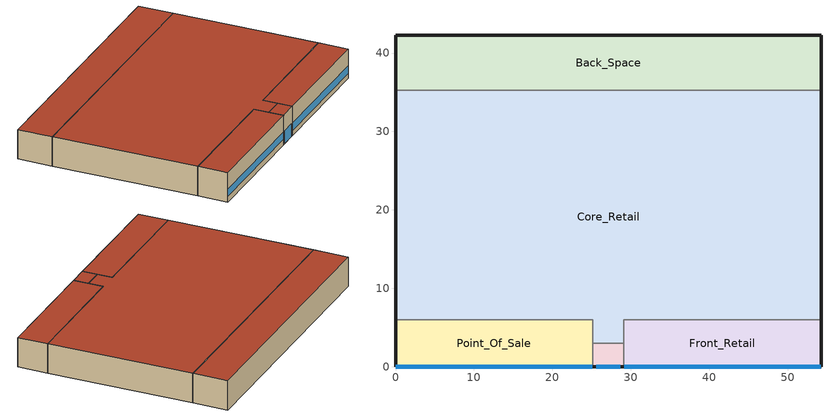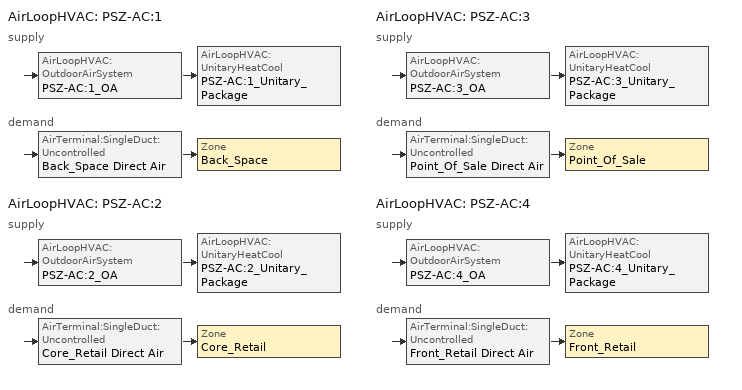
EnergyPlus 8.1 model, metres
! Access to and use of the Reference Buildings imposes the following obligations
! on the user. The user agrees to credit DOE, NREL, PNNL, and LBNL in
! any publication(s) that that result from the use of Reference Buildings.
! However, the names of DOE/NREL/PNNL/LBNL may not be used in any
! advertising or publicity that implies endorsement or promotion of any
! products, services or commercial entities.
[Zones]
Back_Space
 floor ground (ext-slab): 54.27,35.27 0,35.27 0,42.27 54.27,42.27 z0
 wall outside (Mass Non-res Ext Wall): 54.27,35.27 54.27,42.27 0,42.27 0,35.27 z0:6.1
 wall to Core_Retail (int-walls): 0,35.27 54.27,35.27 z0:6.1
 roof outside (IEAD Non-res Roof): 0,35.27 54.27,35.27 54.27,42.27 0,42.27 z6.1
Core_Retail
 floor ground (ext-slab): 25.14,3 25.14,6 0,6 0,35.27 54.27,35.27 54.27,6 29.14,6 29.14,3 z0
 wall outside (Mass Non-res Ext Wall): 54.27,6 54.27,35.27 / 0,35.27 0,6 z0:6.1
 wall to Front_Retail (int-walls): 29.14,3 29.14,6 54.27,6 z0:6.1
 wall to Point_Of_Sale (int-walls): 0,6 25.14,6 25.14,3 z0:6.1
 wall to Front_Entry (int-walls): 25.14,3 29.14,3 z0:6.1
 roof outside (IEAD Non-res Roof): 25.14,6 25.14,3 29.14,3 29.14,6 54.27,6 54.27,35.27 0,35.27 0,6 z6.1
Front_Entry
 floor ground (ext-slab): 25.14,0 25.14,3 29.14,3 29.14,0 z0
 wall outside (Mass Non-res Ext Wall): 25.14,0 29.14,0 z0:6.1
 wall to Front_Retail (int-walls): 29.14,0 29.14,3 z0:6.1
 wall to Point_Of_Sale (int-walls): 25.14,3 25.14,0 z0:6.1
 window (Window Non-res Fixed): 25.64,0 28.64,0 z0.05:2.66
 roof outside (IEAD Non-res Roof): 25.14,3 25.14,0 29.14,0 29.14,3 z6.1
Front_Retail
 floor ground (ext-slab): 54.27,0 29.14,0 29.14,6 54.27,6 z0
 wall outside (Mass Non-res Ext Wall): 29.14,0 54.27,0 54.27,6 z0:6.1
 window (Window Non-res Fixed): 29.19,0 54.22,0 z1.14:2.66
 roof outside (IEAD Non-res Roof): 29.14,0 54.27,0 54.27,6 29.14,6 z6.1
Point_Of_Sale
 floor ground (ext-slab): 0,0 0,6 25.14,6 25.14,0 z0
 wall outside (Mass Non-res Ext Wall): 0,6 0,0 25.14,0 z0:6.1
 window (Window Non-res Fixed): 0.05,0 25.09,0 z1.14:2.66
 roof outside (IEAD Non-res Roof): 0,6 0,0 25.14,0 25.14,6 z6.1
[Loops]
AirLoopHVAC 'PSZ-AC:1'
 supply: AirLoopHVAC:OutdoorAirSystem 'PSZ-AC:1_OA' > AirLoopHVAC:UnitaryHeatCool 'PSZ-AC:1_Unitary_Package'
 demand: AirTerminal:SingleDuct:Uncontrolled 'Back_Space Direct Air' > Zone 'Back_Space'
AirLoopHVAC 'PSZ-AC:2'
 supply: AirLoopHVAC:OutdoorAirSystem 'PSZ-AC:2_OA' > AirLoopHVAC:UnitaryHeatCool 'PSZ-AC:2_Unitary_Package'
 demand: AirTerminal:SingleDuct:Uncontrolled 'Core_Retail Direct Air' > Zone 'Core_Retail'
AirLoopHVAC 'PSZ-AC:3'
 supply: AirLoopHVAC:OutdoorAirSystem 'PSZ-AC:3_OA' > AirLoopHVAC:UnitaryHeatCool 'PSZ-AC:3_Unitary_Package'
 demand: AirTerminal:SingleDuct:Uncontrolled 'Point_Of_Sale Direct Air' > Zone 'Point_Of_Sale'
AirLoopHVAC 'PSZ-AC:4'
 supply: AirLoopHVAC:OutdoorAirSystem 'PSZ-AC:4_OA' > AirLoopHVAC:UnitaryHeatCool 'PSZ-AC:4_Unitary_Package'
 demand: AirTerminal:SingleDuct:Uncontrolled 'Front_Retail Direct Air' > Zone 'Front_Retail'
[Building]
Ref Bldg Stand-alone Retail New2004_v1.3_5.0: North Axis {deg}=0; Terrain=City; Loads Convergence Tolerance Value=0.04; Temperature Convergence Tolerance Value {deltaC}=0.2; Solar Distribution=FullInteriorAndExterior; Maximum Number of Warmup Days=25; Minimum Number of Warmup Days=6
[Site:Location]
USA IL-CHICAGO-OHARE: Latitude {deg}=41.77; Longitude {deg}=-87.75; Time Zone {hr}=-6; Elevation {m}=190
[SizingPeriod:DesignDay] Day of Month=21; Humidity Condition Type=Wetbulb; Barometric Pressure {Pa}=99063; Rain Indicator=No; Snow Indicator=No; Daylight Saving Time Indicator=No; Solar Model Indicator=ASHRAEClearSky
Name | Month | Day Type | Maximum Dry-Bulb Temperature {C} | Daily Dry-Bulb Temperature Range {deltaC} | Wetbulb or DewPoint at Maximum Dry-Bulb {C} | Wind Speed {m/s} | Wind Direction {deg} | Sky Clearness
CHICAGO Ann Htg 99.6% Condns DB | 1 | WinterDesignDay | -20.6 | 0 | -20.6 | 4.9 | 270 | 0
CHICAGO Ann Clg .4% Condns WB=>MDB | 7 | SummerDesignDay | 31.2 | 10.7 | 25.5 | 5.3 | 230 | 1
[Site:WaterMainsTemperature]
Calculation Method=CORRELATION; Annual Average Outdoor Air Temperature {C}=9.69; Maximum Difference In Monthly Average Outdoor Air Temperatures {deltaC}=28.1
[Site:GroundTemperature:BuildingSurface]
19.527, 19.502, 19.536, 19.598, 20.002, 21.64, 22.225, 22.375, 21.449, 20.121, 19.802, 19.633
[Construction]
Mass Non-res Ext Wall: 1IN Stucco, 8IN CONCRETE HW, Mass NonRes Wall Insulation, 1/2IN Gypsum
IEAD Non-res Roof: Roof Membrane, IEAD NonRes Roof Insulation, Metal Decking
ext-slab: HW CONCRETE
int-walls: 1/2IN Gypsum, 1/2IN Gypsum
Window Non-res Fixed: NonRes Fixed Assembly Window
InteriorFurnishings: Std Wood 6inch
[Material] Thermal Absorptance=0.9
Name | Roughness | Thickness {m} | Conductivity {W/m-K} | Density {kg/m3} | Specific Heat {J/kg-K} | Solar Absorptance | Visible Absorptance
Mass NonRes Wall Insulation | MediumRough | 0.0495495 | 0.049 | 265 | 836.8 | 0.7 | 0.7
IEAD NonRes Roof Insulation | MediumRough | 0.127339 | 0.049 | 265 | 836.8 | 0.7 | 0.7
Std Wood 6inch | MediumSmooth | 0.15 | 0.12 | 540 | 1210 | 0.7 | 0.7
1/2IN Gypsum | Smooth | 0.0127 | 0.16 | 784.9 | 830 | 0.92 | 0.92
1IN Stucco | Smooth | 0.0253 | 0.6918 | 1858 | 837 | 0.92 | 0.92
8IN CONCRETE HW | Rough | 0.2032 | 1.311 | 2240 | 836.8 | 0.7 | 0.7
HW CONCRETE | Rough | 0.1016 | 1.311 | 2240 | 836.8 | 0.7 | 0.7
Roof Membrane | VeryRough | 0.0095 | 0.16 | 1121.29 | 1460 | 0.7 | 0.7
Metal Decking | MediumSmooth | 0.0015 | 45.006 | 7680 | 418.4 | 0.7 | 0.3
[WindowMaterial:SimpleGlazingSystem]
NonRes Fixed Assembly Window: U-Factor {W/m2-K}=3.23646; Solar Heat Gain Coefficient=0.39
[Zone] Type=1; Multiplier=1; Floor Area {m2}=autocalculate; Part of Total Floor Area=Yes
Back_Space; Core_Retail; Front_Entry; Front_Retail; Point_Of_Sale
[People] Number of People Schedule=BLDG_OCC_SCH; Number of People Calculation Method=Area/Person; Fraction Radiant=0.3; Sensible Heat Fraction=AUTOCALCULATE; Activity Level Schedule=ACTIVITY_SCH; Enable ASHRAE 55 Comfort Warnings=No; Mean Radiant Temperature Calculation Type=ZoneAveraged; Work Efficiency Schedule=WORK_EFF_SCH; Clothing Insulation Calculation Method=ClothingInsulationSchedule; Clothing Insulation Schedule=CLOTHING_SCH; Air Velocity Schedule=AIR_VELO_SCH; Thermal Comfort Model 1 Type=FANGER
Name | Zone or ZoneList | Zone Floor Area per Person {m2/person}
Back_Space People | Back_Space | 27.87
Core_Retail People | Core_Retail | 6.19
Front_Entry People | Front_Entry | 6.19
Front_Retail People | Front_Retail | 6.19
Point_Of_Sale People | Point_Of_Sale | 6.19
[Lights] Schedule=BLDG_LIGHT_SCH; Design Level Calculation Method=Watts/Area; Return Air Fraction=0; Fraction Radiant=0.7; Fraction Visible=0.2; Fraction Replaceable=1; Return Air Fraction Calculated from Plenum Temperature=No
Name | Zone or ZoneList | Watts per Zone Floor Area {W/m2}
Back_Space_Lights | Back_Space | 8.61
Core_Retail_Lights | Core_Retail | 18.29
Front_Entry_Lights | Front_Entry | 11.84
Front_Retail_Lights | Front_Retail | 18.29
Point_Of_Sale_Lights | Point_Of_Sale | 18.29
[ElectricEquipment] Schedule=BLDG_EQUIP_SCH; Design Level Calculation Method=Watts/Area; Fraction Latent=0; Fraction Radiant=0.5; Fraction Lost=0
Name | Zone or ZoneList | Watts per Zone Floor Area {W/m2}
Back_Space_MiscPlug_Equip | Back_Space | 8.07
Core_Retail_MiscPlug_Equip | Core_Retail | 3.23
Front_Retail_MiscPlug_Equip | Front_Retail | 3.23
Point_Of_Sale_MiscPlug_Equip | Point_Of_Sale | 21.52
[Exterior:Lights]
Exterior Facade Lighting: Schedule=ALWAYS_ON; Design Level {W}=8266; Control Option=AstronomicalClock
[ZoneInfiltration:DesignFlowRate] Constant Term Coefficient=1; Temperature Term Coefficient=0; Velocity Term Coefficient=0; Velocity Squared Term Coefficient=0
Name | Zone or ZoneList | Schedule | Design Flow Rate Calculation Method | Flow per Exterior Surface Area {m3/s-m2} | Air Changes per Hour {1/hr}
Back_Space_Infiltration | Back_Space | INFIL_HALF_ON_SCH | Flow/ExteriorArea | 0.000302
Core_Retail_Infiltration | Core_Retail | INFIL_HALF_ON_SCH | Flow/ExteriorArea | 0.000302
Front_Entry_Infiltration | Front_Entry | INFIL_FRONT_SCH | AirChanges/Hour |  | 1
Front_Retail_Infiltration | Front_Retail | INFIL_HALF_ON_SCH | Flow/ExteriorArea | 0.000302
Point_Of_Sale_Infiltration | Point_Of_Sale | INFIL_HALF_ON_SCH | Flow/ExteriorArea | 0.000302
[InternalMass] Construction=InteriorFurnishings
Name | Zone | Surface Area {m2}
Back_Space Internal Mass | Back_Space | 759.78
Core_Retail Internal Mass | Core_Retail | 3200.97
Front_Entry Internal Mass | Front_Entry | 24
Front_Retail Internal Mass | Front_Retail | 301.62
Point_Of_Sale Internal Mass | Point_Of_Sale | 301.62
[Fan:ConstantVolume]
Front_Entry Unit HeaterFan: Availability Schedule=ALWAYS_ON; Fan Total Efficiency=0.53625; Pressure Rise {Pa}=49.8; Maximum Flow Rate {m3/s}=AUTOSIZE; Motor Efficiency=0.825; Motor In Airstream Fraction=1
[Fan:OnOff] Availability Schedule=HVACOperationSchd; Maximum Flow Rate {m3/s}=AUTOSIZE; Motor In Airstream Fraction=1
Name | Fan Total Efficiency | Pressure Rise {Pa} | Motor Efficiency
PSZ-AC:1_Unitary_Package_fan | 0.56875 | 622 | 0.875
PSZ-AC:2_Unitary_Package_fan | 0.5915 | 1109.648 | 0.91
PSZ-AC:3_Unitary_Package_fan | 0.546 | 622 | 0.84
PSZ-AC:4_Unitary_Package_fan | 0.53625 | 622 | 0.825
[Coil:Heating:Gas] Availability Schedule=ALWAYS_ON; Nominal Capacity {W}=AUTOSIZE
Name | Gas Burner Efficiency
PSZ-AC:1_Unitary_Package_HeatCoil; PSZ-AC:3_Unitary_Package_HeatCoil; PSZ-AC:4_Unitary_Package_HeatCoil | 0.8
PSZ-AC:2_Unitary_Package_HeatCoil | 0.78
[Coil:Cooling:DX:SingleSpeed] Availability Schedule=ALWAYS_ON; Gross Rated Total Cooling Capacity {W}=AUTOSIZE; Gross Rated Sensible Heat Ratio=AUTOSIZE; Rated Air Flow Rate {m3/s}=AUTOSIZE
Name | Gross Rated Cooling COP {W/W} | Total Cooling Capacity Function of Temperature Curve | Total Cooling Capacity Function of Flow Fraction Curve | Energy Input Ratio Function of Temperature Curve | Energy Input Ratio Function of Flow Fraction Curve | Part Load Fraction Correlation Curve
PSZ-AC:1_Unitary_Package_CoolCoil | 3.50016 | Cool-Cap-fT | ConstantCubic | Cool-EIR-fT | ConstantCubic | Cool-PLF-fPLR
PSZ-AC:2_Unitary_Package_CoolCoil | 3.23372 | Measured_CoolCStandard10Ton_CapFT | Measured_CoolCStandard10Ton_CapFF | Measured_CoolCStandard10Ton_EIRFT | Measured_CoolCStandard10Ton_EIRFFF | No_PLR_Degredation
PSZ-AC:3_Unitary_Package_CoolCoil; PSZ-AC:4_Unitary_Package_CoolCoil | 3.66668 | Cool-Cap-fT | ConstantCubic | Cool-EIR-fT | ConstantCubic | Cool-PLF-fPLR
[Coil:Heating:Electric]
Front_Entry Unit Heater coil: Availability Schedule=ALWAYS_ON; Efficiency=1; Nominal Capacity {W}=AUTOSIZE
[ZoneHVAC:UnitHeater]
Front_Entry Unit Heater: Availability Schedule=ALWAYS_ON; Supply Air Fan=Front_Entry Unit HeaterFan; Maximum Supply Air Flow Rate {m3/s}=AUTOSIZE; Fan Control Type=OnOff; Heating Coil=Front_Entry Unit Heater coil; Maximum Hot Water or Steam Flow Rate {m3/s}=AUTOSIZE; Minimum Hot Water or Steam Flow Rate {m3/s}=0; Heating Convergence Tolerance=0.001
[Zone equipment]
Back_Space: Back_Space Direct Air
Core_Retail: Core_Retail Direct Air
Front_Entry: Front_Entry Unit Heater
Front_Retail: Front_Retail Direct Air
Point_Of_Sale: Point_Of_Sale Direct Air
[Sizing:Zone] Zone Cooling Design Supply Air Temperature Input Method=SupplyAirTemperature; Zone Cooling Design Supply Air Temperature {C}=14; Zone Heating Design Supply Air Temperature Input Method=SupplyAirTemperature; Zone Heating Design Supply Air Temperature {C}=40; Zone Cooling Design Supply Air Humidity Ratio {kgWater/kgDryAir}=0.0085; Zone Heating Design Supply Air Humidity Ratio {kgWater/kgDryAir}=0.008; Cooling Design Air Flow Method=DesignDay; Heating Design Air Flow Method=DesignDay
Name | Design Specification Outdoor Air Object
Back_Space | SZ DSOA Back_Space
Core_Retail | SZ DSOA Core_Retail
Front_Entry | SZ DSOA Front_Entry
Front_Retail | SZ DSOA Front_Retail
Point_Of_Sale | SZ DSOA Point_Of_Sale
[DesignSpecification:OutdoorAir] Outdoor Air Method=Flow/Area
Name | Outdoor Air Flow per Zone Floor Area {m3/s-m2}
SZ DSOA Back_Space | 0.00075
SZ DSOA Core_Retail; SZ DSOA Front_Retail; SZ DSOA Point_Of_Sale | 0.0015
SZ DSOA Front_Entry | 0
[ZoneControl:Thermostat] Control Type Schedule=Dual Zone Control Type Sched
Name | Zone or ZoneList | Control 1
Back_Space Thermostat | Back_Space | Back_Space DualSPSched
Core_Retail Thermostat | Core_Retail | Core_Retail DualSPSched
Front_Entry Thermostat | Front_Entry | Front_Entry DualSPSched
Front_Retail Thermostat | Front_Retail | Front_Retail DualSPSched
Point_Of_Sale Thermostat | Point_Of_Sale | Point_Of_Sale DualSPSched
[ThermostatSetpoint:DualSetpoint]
Name | Heating Setpoint Temperature Schedule | Cooling Setpoint Temperature Schedule | Heating Setpoint Temperature Schedule Name HTGSETP_SCH | Cooling Setpoint Temperature Schedule Name CLGSETP_SCH
Back_Space DualSPSched; Core_Retail DualSPSched; Front_Retail DualSPSched | HTGSETP_SCH | cool_sch
Front_Entry DualSPSched | HTGSETP_SCH | FRONT_ENTRY_COOLING
Point_Of_Sale DualSPSched |  |  | HTGSETP_SCH | cool_sch
[SetpointManager:SingleZone:Reheat] Control Variable=Temperature; Minimum Supply Air Temperature {C}=10; Maximum Supply Air Temperature {C}=50
Name | Control Zone | Setpoint Node or NodeList
SupAirTemp MngrBack_Space | Back_Space | PSZ-AC:1 Supply Equipment Outlet Node
SupAirTemp MngrCore_Retail | Core_Retail | PSZ-AC:2 Supply Equipment Outlet Node
SupAirTemp MngrFront_Retail | Front_Retail | PSZ-AC:4 Supply Equipment Outlet Node
SupAirTemp MngrPoint_Of_Sale | Point_Of_Sale | PSZ-AC:3 Supply Equipment Outlet Node
[Sizing:System] Type of Load to Size On=Sensible; Design Outdoor Air Flow Rate {m3/s}=AUTOSIZE; Minimum System Air Flow Ratio=1; Preheat Design Temperature {C}=7; Preheat Design Humidity Ratio {kgWater/kgDryAir}=0.008; Precool Design Temperature {C}=12.8; Precool Design Humidity Ratio {kgWater/kgDryAir}=0.008; Central Cooling Design Supply Air Temperature {C}=12.8; Central Heating Design Supply Air Temperature {C}=40; Sizing Option=NonCoincident; 100% Outdoor Air in Cooling=No; 100% Outdoor Air in Heating=No; Central Cooling Design Supply Air Humidity Ratio {kgWater/kgDryAir}=0.0085; Central Heating Design Supply Air Humidity Ratio {kgWater/kgDryAir}=0.008; Cooling Design Air Flow Method=DesignDay; Cooling Design Air Flow Rate {m3/s}=0; Heating Design Air Flow Method=DesignDay; Heating Design Air Flow Rate {m3/s}=0; System Outdoor Air Method=ZoneSum
PSZ-AC:1; PSZ-AC:2; PSZ-AC:3; PSZ-AC:4
[Controller:OutdoorAir] Minimum Outdoor Air Flow Rate {m3/s}=AUTOSIZE; Maximum Outdoor Air Flow Rate {m3/s}=AUTOSIZE; Economizer Control Action Type=ModulateFlow; Economizer Maximum Limit Dry-Bulb Temperature {C}=28; Economizer Maximum Limit Enthalpy {J/kg}=64000; Economizer Minimum Limit Dry-Bulb Temperature {C}=-100; Lockout Type=NoLockout; Minimum Limit Type=FixedMinimum; Minimum Outdoor Air Schedule=HVACOperationSchd
Name | Economizer Control Type
PSZ-AC:1_OA_Controller; PSZ-AC:3_OA_Controller; PSZ-AC:4_OA_Controller | NoEconomizer
PSZ-AC:2_OA_Controller | DifferentialDryBulb
[AirLoopHVAC] Design Supply Air Flow Rate {m3/s}=AUTOSIZE
PSZ-AC:1; PSZ-AC:2; PSZ-AC:3; PSZ-AC:4
[AirLoopHVAC:UnitaryHeatCool] Availability Schedule=ALWAYS_ON; Supply Air Fan Operating Mode Schedule=HVACOperationSchd; Maximum Supply Air Temperature {C}=AUTOSIZE; Supply Air Flow Rate During Cooling Operation {m3/s}=AUTOSIZE; Supply Air Flow Rate During Heating Operation {m3/s}=AUTOSIZE; Supply Air Flow Rate When No Cooling or Heating is Needed {m3/s}=AUTOSIZE; Fan Placement=BlowThrough; Dehumidification Control Type=None
Name | Controlling Zone or Thermostat Location | Supply Fan | Heating Coil | Cooling Coil
PSZ-AC:1_Unitary_Package | Back_Space | PSZ-AC:1_Unitary_Package_fan | PSZ-AC:1_Unitary_Package_HeatCoil | PSZ-AC:1_Unitary_Package_CoolCoil
PSZ-AC:2_Unitary_Package | Core_Retail | PSZ-AC:2_Unitary_Package_fan | PSZ-AC:2_Unitary_Package_HeatCoil | PSZ-AC:2_Unitary_Package_CoolCoil
PSZ-AC:3_Unitary_Package | Point_Of_Sale | PSZ-AC:3_Unitary_Package_fan | PSZ-AC:3_Unitary_Package_HeatCoil | PSZ-AC:3_Unitary_Package_CoolCoil
PSZ-AC:4_Unitary_Package | Front_Retail | PSZ-AC:4_Unitary_Package_fan | PSZ-AC:4_Unitary_Package_HeatCoil | PSZ-AC:4_Unitary_Package_CoolCoil
[AirTerminal:SingleDuct:Uncontrolled] Availability Schedule=ALWAYS_ON; Maximum Air Flow Rate {m3/s}=AUTOSIZE
Back_Space Direct Air; Core_Retail Direct Air; Front_Retail Direct Air; Point_Of_Sale Direct Air
[AvailabilityManager:NightCycle] Applicability Schedule=ALWAYS_ON; Fan Schedule=HVACOperationSchd; Control Type=CycleOnAny; Thermostat Tolerance {deltaC}=1; Cycling Run Time {s}=1800
PSZ-AC:1 Availability Manager; PSZ-AC:2 Availability Manager; PSZ-AC:3 Availability Manager; PSZ-AC:4 Availability Manager
[SetpointManager:MixedAir] Control Variable=Temperature
Name | Setpoint Node or NodeList
PSZ-AC:1_OAMixed Air Temp Manager | PSZ-AC:1_OA-PSZ-AC:1_Unitary_PackageNode
PSZ-AC:2_OAMixed Air Temp Manager | PSZ-AC:2_OA-PSZ-AC:2_Unitary_PackageNode
PSZ-AC:3_OAMixed Air Temp Manager | PSZ-AC:3_OA-PSZ-AC:3_Unitary_PackageNode
PSZ-AC:4_OAMixed Air Temp Manager | PSZ-AC:4_OA-PSZ-AC:4_Unitary_PackageNode
[UtilityCost:Tariff]
Name | Output Meter | Conversion Factor Choice | Demand Window Length | Monthly Charge or Variable | Group
PSI_LLF_LowLoadFactorService | Electricity:Facility | kWh | HalfHour | 15 | Comm Elect
PSI_CS_CommercialElectricService | Electricity:Facility | kWh |  | 9.4 | Comm Elect
IN_EIAMonthlyRateGas | Gas:Facility | MCF |  | 0 | Comm Gas
[UtilityCost:Charge:Block] Source Variable=totalEnergy; Season=Annual; Category Variable=EnergyCharges
Name | Tariff | Block Size 1 Value or Variable | Block 1 Cost per Unit Value or Variable | Block Size 2 Value or Variable | Block 2 Cost per Unit Value or Variable | Block Size 3 Value or Variable | Block 3 Cost per Unit Value or Variable | Block Size 4 Value or Variable | Block 4 Cost per Unit Value or Variable | Block Size Multiplier Value or Variable
AnnualEnergyCharge | PSI_LLF_LowLoadFactorService | 300 | 0.108222 | 700 | 0.087021 | 1500 | 0.07842 | remaining | 0.05832
AnnualDemandBaseCharge | PSI_LLF_LowLoadFactorService | 190 | 0 | 110 | 0.051773 | remaining | 0.046965 |  |  | TotalDemand
AnnualEnergyCharge | PSI_CS_CommercialElectricService | 300 | 0.082409 | 700 | 0.072873 | 1500 | 0.061696 | remaining | 0.041179
[UtilityCost:Charge:Simple] Season=Annual
Name | Tariff | Source Variable | Category Variable | Cost per Unit Value or Variable
FuelCostAdjustEnergyCharge | PSI_LLF_LowLoadFactorService | totalEnergy | EnergyCharges | 0.002028
QualPollutionControlAdjustEnergyCharge | PSI_LLF_LowLoadFactorService | totalEnergy | EnergyCharges | 0.000536
SoxNoxRiderAdjustEnergyCharge | PSI_LLF_LowLoadFactorService | totalEnergy | EnergyCharges | 0.001127
DSMRiderAdjustEnergyCharge | PSI_LLF_LowLoadFactorService | totalEnergy | EnergyCharges | -0.00037
PurchPowerTrackerAdjustEnergyCharge | PSI_LLF_LowLoadFactorService | totalEnergy | EnergyCharges | -3.1e-05
MidwestISOAdjustEnergyCharge | PSI_LLF_LowLoadFactorService | totalEnergy | EnergyCharges | -0.000216
CleanCoalRiderEnergyCharge | PSI_LLF_LowLoadFactorService | totalEnergy | EnergyCharges | 0.000833
TaxofeightPercent | PSI_LLF_LowLoadFactorService | SubTotal | Taxes | 0.08
FuelCostAdjustEnergyCharge | PSI_CS_CommercialElectricService | totalEnergy | EnergyCharges | 0.002028
QualPollutionControlAdjustEnergyCharge | PSI_CS_CommercialElectricService | totalEnergy | EnergyCharges | 0.000536
SoxNoxRiderAdjustEnergyCharge | PSI_CS_CommercialElectricService | totalEnergy | EnergyCharges | 0.001127
DSMRiderAdjustEnergyCharge | PSI_CS_CommercialElectricService | totalEnergy | EnergyCharges | 0.000021
PurchPowerTrackerAdjustEnergyCharge | PSI_CS_CommercialElectricService | totalEnergy | EnergyCharges | 0.000034
MidwestISOAdjustEnergyCharge | PSI_CS_CommercialElectricService | totalEnergy | EnergyCharges | -0.000203
CleanCoalRiderEnergyCharge | PSI_CS_CommercialElectricService | totalEnergy | EnergyCharges | 0.000807
TaxofeightPercent | PSI_CS_CommercialElectricService | SubTotal | Taxes | 0.08
MonthlyRateGasCharge | IN_EIAMonthlyRateGas | totalEnergy | EnergyCharges | IN_MonthlyGasRates
TaxofEightPercent | IN_EIAMonthlyRateGas | SubTotal | Taxes | 0.08
[UtilityCost:Qualify] Variable=TotalDemand; Threshold Value or Variable=75; Season=Annual; Threshold Test=Count
Name | Tariff | Qualify Type | Number of Months
MinDemand75kw | PSI_LLF_LowLoadFactorService | Minimum | 12
MaxDemand75kw | PSI_CS_CommercialElectricService | Maximum | 1
[UtilityCost:Variable]
IN_MonthlyGasRates: Tariff=IN_EIAMonthlyRateGas; Variable Type=Currency; January Value=8.22; February Value=7.51; March Value=8.97; April Value=9.01; May Value=9.16; June Value=10.44; July Value=10.32; August Value=10.13; September Value=9.2; October Value=8.18; November Value=7.83; December Value=7.63
[ExternalInterface:Schedule]
Name | Initial Value
cool_sch | 22
RefridSch | -1
[OtherEquipment]
OthEq 1: Zone or ZoneList=Core_Retail; Schedule Name Always On/Available=RefridSch; Design Level Calculation Method=EquipmentLevel; Design Level {W}=10000; Fraction Latent=0; Fraction Radiant=0; Fraction Lost=0
[Schedule:Compact]
ALWAYS_ON: Through: 12/31, For: AllDays, Until: 24:00, 1
BLDG_EQUIP_SCH: Through: 12/31, For: Weekdays, Until: 07:00, 0.2, Until: 08:00, 0.4, Until: 09:00, 0.7, Until: 18:00, 0.9, Until: 20:00, 0.8, Until: 21:00, 0.7, Until: 22:00, 0.4, Until: 24:00, 0.2, For: Saturday, Until: 07:00, 0.15, Until: 08:00, 0.3, Until: 09:00, 0.5, Until: 10:00, 0.8, Until: 18:00, 0.9, Until: 19:00, 0.7, Until: 21:00, 0.5, Until: 22:00, 0.3, Until: 24:00, 0.15, For: SummerDesignDay, Until: 24:00, 1, For: WinterDesignDay, Until: 24:00, 0, For: AllOtherDays, Until: 08:00, 0.15, Until: 10:00, 0.3, Until: 12:00, 0.6, Until: 17:00, 0.8, Until: 18:00, 0.6, Until: 19:00, 0.4, Until: 24:00, 0.15
BLDG_LIGHT_SCH: Through: 12/31, For: Weekdays, Until: 07:00, 0.05, Until: 08:00, 0.2, Until: 09:00, 0.5, Until: 18:00, 0.9, Until: 20:00, 0.6, Until: 21:00, 0.5, Until: 22:00, 0.2, Until: 24:00, 0.05, For: Saturday, Until: 07:00, 0.05, Until: 08:00, 0.1, Until: 09:00, 0.3, Until: 10:00, 0.6, Until: 18:00, 0.9, Until: 19:00, 0.5, Until: 21:00, 0.3, Until: 22:00, 0.1, Until: 24:00, 0.05, For: SummerDesignDay, Until: 24:00, 1, For: WinterDesignDay, Until: 24:00, 0, For: AllOtherDays, Until: 08:00, 0.05, Until: 10:00, 0.1, Until: 12:00, 0.4, Until: 17:00, 0.6, Until: 18:00, 0.4, Until: 19:00, 0.2, Until: 24:00, 0.05
BLDG_OCC_SCH: Through: 12/31, For: Weekdays, Until: 07:00, 0, Until: 08:00, 0.1, Until: 09:00, 0.2, Until: 11:00, 0.5, Until: 15:00, 0.7, Until: 16:00, 0.8, Until: 17:00, 0.7, Until: 19:00, 0.5, Until: 21:00, 0.3, Until: 24:00, 0, For: SummerDesignDay WinterDesignDay, Until: 24:00, 1, For: Saturday, Until: 07:00, 0, Until: 08:00, 0.1, Until: 09:00, 0.2, Until: 10:00, 0.5, Until: 11:00, 0.6, Until: 17:00, 0.8, Until: 18:00, 0.6, Until: 21:00, 0.2, Until: 22:00, 0.1, Until: 24:00, 0, For: AllOtherDays, Until: 09:00, 0, Until: 10:00, 0.1, Until: 12:00, 0.2, Until: 17:00, 0.4, Until: 18:00, 0.2, Until: 19:00, 0.1, Until: 24:00, 0
INFIL_HALF_ON_SCH: Through: 12/31, For: Weekdays SummerDesignDay, Until: 06:00, 1, Until: 21:00, 0.5, Until: 24:00, 1, For: Saturday, Until: 06:00, 1, Until: 22:00, 0.5, Until: 24:00, 1, For: WinterDesignDay, Until: 24:00, 1, For: AllOtherDays, Until: 08:00, 1, Until: 17:00, 0.5, Until: 24:00, 1
INFIL_FRONT_SCH: Through: 12/31, For: Weekdays SummerDesignDay, Until: 06:00, 0.25, Until: 21:00, 1, Until: 24:00, 0.25, For: Saturday, Until: 06:00, 0.25, Until: 22:00, 1, Until: 24:00, 0.25, For: WinterDesignDay, Until: 24:00, 1, For: AllOtherDays, Until: 08:00, 0.25, Until: 17:00, 1, Until: 24:00, 0.25
WORK_EFF_SCH: Through: 12/31, For: AllDays, Until: 24:00, 0
ACTIVITY_SCH: Through: 12/31, For: AllDays, Until: 24:00, 120
AIR_VELO_SCH: Through: 12/31, For: AllDays, Until: 24:00, 0.2
CLOTHING_SCH: Through: 04/30, For: AllDays, Until: 24:00, 1, Through: 09/30, For: AllDays, Until: 24:00, 0.5, Through: 12/31, For: AllDays, Until: 24:00, 1
Dual Zone Control Type Sched: Through: 12/31, For: AllDays, Until: 24:00, 4
FRONT_ENTRY_COOLING: Through: 12/31, For: AllDays, Until: 24:00, 90
HTGSETP_SCH: Through: 12/31, For: Weekdays, Until: 06:00, 15.6, Until: 21:00, 21, Until: 24:00, 15.6, For SummerDesignDay, Until: 24:00, 15.6, For WinterDesignDay, Until: 24:00, 21, For: Saturday, Until: 06:00, 15.6, Until: 22:00, 21, Until: 24:00, 15.6, For: Sunday Holidays AllOtherDays, Until:  8:00, 15.6, Until: 19:00, 21, Until: 24:00, 15.6
HVACOperationSchd: Through: 12/31, For: Weekdays SummerDesignDay, Until: 06:00, 0, Until: 21:00, 1, Until: 24:00, 0, For: Saturday WinterDesignDay, Until: 06:00, 0, Until: 22:00, 1, Until: 24:00, 0, For: AllOtherDays, Until: 08:00, 0, Until: 19:00, 1, Until: 24:00, 0
[Curve:Quadratic]
Name | Coefficient1 Constant | Coefficient2 x | Coefficient3 x**2 | Minimum Value of x | Maximum Value of x | Minimum Curve Output | Maximum Curve Output
Cool-PLF-fPLR | 0.909496 | 0.0986477 | -0.00819488 | 0 | 1 | 0.7 | 1
Measured_CoolCStandard10Ton_CapFF | 0.7685 | 0.2315 | 0 | 0.776 | 1.197
Measured_CoolCStandard10Ton_EIRFFF | 1.192 | -0.1917 | 0 | 0.776 | 1.197
No_PLR_Degredation | 1 | 0 | 0 | 0 | 1
[Curve:Cubic]
ConstantCubic: Coefficient1 Constant=1; Coefficient2 x=0; Coefficient3 x**2=0; Coefficient4 x**3=0; Minimum Value of x=-100; Maximum Value of x=100
[Curve:Biquadratic]
Name | Coefficient1 Constant | Coefficient2 x | Coefficient3 x**2 | Coefficient4 y | Coefficient5 y**2 | Coefficient6 x*y | Minimum Value of x | Maximum Value of x | Minimum Value of y | Maximum Value of y
Cool-Cap-fT | 0.971212 | -0.0152755 | 0.00144345 | -0.00039321 | -6.8364e-06 | -0.000290596 | -100 | 100 | -100 | 100
Cool-EIR-fT | 0.286871 | 0.0239022 | -0.000810648 | 0.0134585 | 0.000338936 | -0.000487004 | -100 | 100 | -100 | 100
Measured_CoolCStandard10Ton_CapFT | 0.52357 | 0.03478 | 0 | -0.001915 | -0.00010838 | 0 | 11.1 | 29.4 | 10 | 50.3
Measured_CoolCStandard10Ton_EIRFT | 0.9847 | -0.04285 | 0.0013562 | 0.009934 | 0.0006398 | -0.001169 | 11.1 | 29.4 | 10 | 50.3
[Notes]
DOE Commercial Reference Building
Stand-alone Retail, new construction 90.1-2004
EnergyPlus Version 5.0
ASHRAE Standards 90.1-2004 and 62-1999
Description:  Single story, Five zone building.
Form:         Area = 2,294 m2 (24,692 ft2); Number of Stories = 1; Shape = rectangle, Aspect ratio = 1.3
Envelope:     Envelope thermal properties vary with climate according to ASHRAE Standard 90.1-2004.
Opaque constructions: mass walls; built-up flat roof (insulation above deck); slab-on-grade floor
Windows: window-to-wall ratio = 7.1%, south wall only (25.4%)
Infiltration = 0.4 cfm/ft2 above grade wall area at 0.3 in wc (75 Pa) adjusted to 0.016 in wc (4 Pa).
50% of full value when ventilation system on.
HVAC:         PSZ-AC, gas furnace; electric unit heater for front entry zone
Economizer per 90.1-2004
Int. gains:   W/m2 (W/ft2)    lights           elec plug          gas plug
Core Retail     18.29 (1.7)      3.23 (0.3)            0
Point of Sale   18.29 (1.7)      21.52 (2.0)           0
Front Retail    18.29 (1.7)      3.23 (0.3)            0
Detached Shading:               None
Daylight:                       None
Natural Ventilation:            None
Zonal Equipment:                ZoneHVAC:UnitHeater
Air Primary Loops:              PSZ-AC
Plant Loops:                    None
System Equipment Autosize:      Yes
Purchased Cooling:              None
Purchased Heating:              None
Coils:                          Coil:Cooling:DX:SingleSpeed; Coil:Heating:Gas; Coil:Heating:Electric (unit heaters)
Pumps:                          None
Boilers:                        None
Chillers:                       None
Reference citation for the Commercial Reference Buildings:
Deru, M.; Field, K.; Studer, D.; Benne, K.; Griffith, B.; Torcellini, P;
Halverson, M.; Winiarski, D.; Liu, B.; Rosenberg, M.; Huang, J.;
Yazdanian, M.; Crawley, D. (2010).
U.S. Department of Energy Commercial Reference Building Models of the National Building Stock.
Washington, DC: U.S. Department of Energy, Energy Efficiency and
Renewable Energy, Office of Building Technologies.
***GENERAL SIMULATION PARAMETERS***
Number of Zones: 5
***HOLIDAYS & DAYLIGHT SAVINGS***
